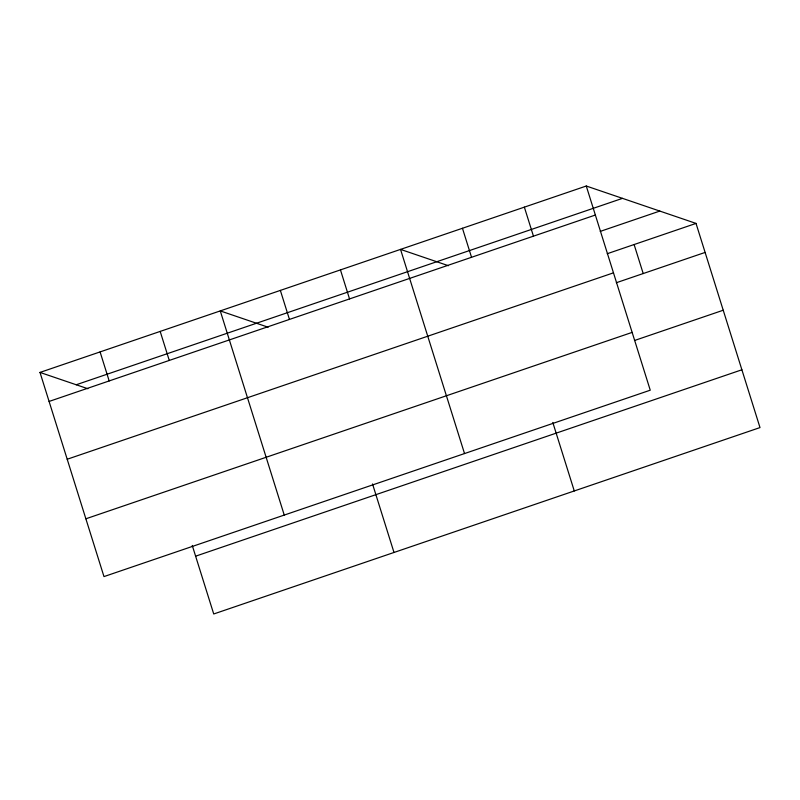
<?xml version="1.0" encoding="UTF-8"?>
<svg xmlns="http://www.w3.org/2000/svg" width="800" height="800" viewBox="0 0 800 800"><rect width="100%" height="100%" fill="white"/><g stroke="black" fill="none" stroke-linecap="round" stroke-linejoin="round"><path stroke-width="1.2" d="M586.27 186.02L650.25 390.19L103.98 576.59L40 372.42L586.27 186.02L696.02 223.41L760 427.58L213.73 613.98L192.26 545.46M76.22 384.76L622.48 198.36M49.09 401.44L595.36 215.04M600.23 231.4L659.8 211.07M607.24 253.71L696.02 223.41M67.21 459.24L613.47 272.84M616.33 282.72L705.11 252.43M85.87 518.79L632.14 332.39M634.45 340.52L723.22 310.23M195.62 556.18L741.89 369.78M448.42 265.71L400.54 249.4L464.52 453.56M268.15 327.22L220.27 310.91L284.25 515.07M40 372.42L87.88 388.73M634.11 244.54L643.2 273.56M524.36 207.15L533.45 236.16M552.8 422.44L574.27 490.95M462.45 228.27L471.54 257.29M340.45 269.9L349.54 298.92M372.53 483.95L394 552.47M280.36 290.41L289.45 319.42M160.18 331.41L169.27 360.43M100.09 351.92L109.18 380.93"/></g></svg>
